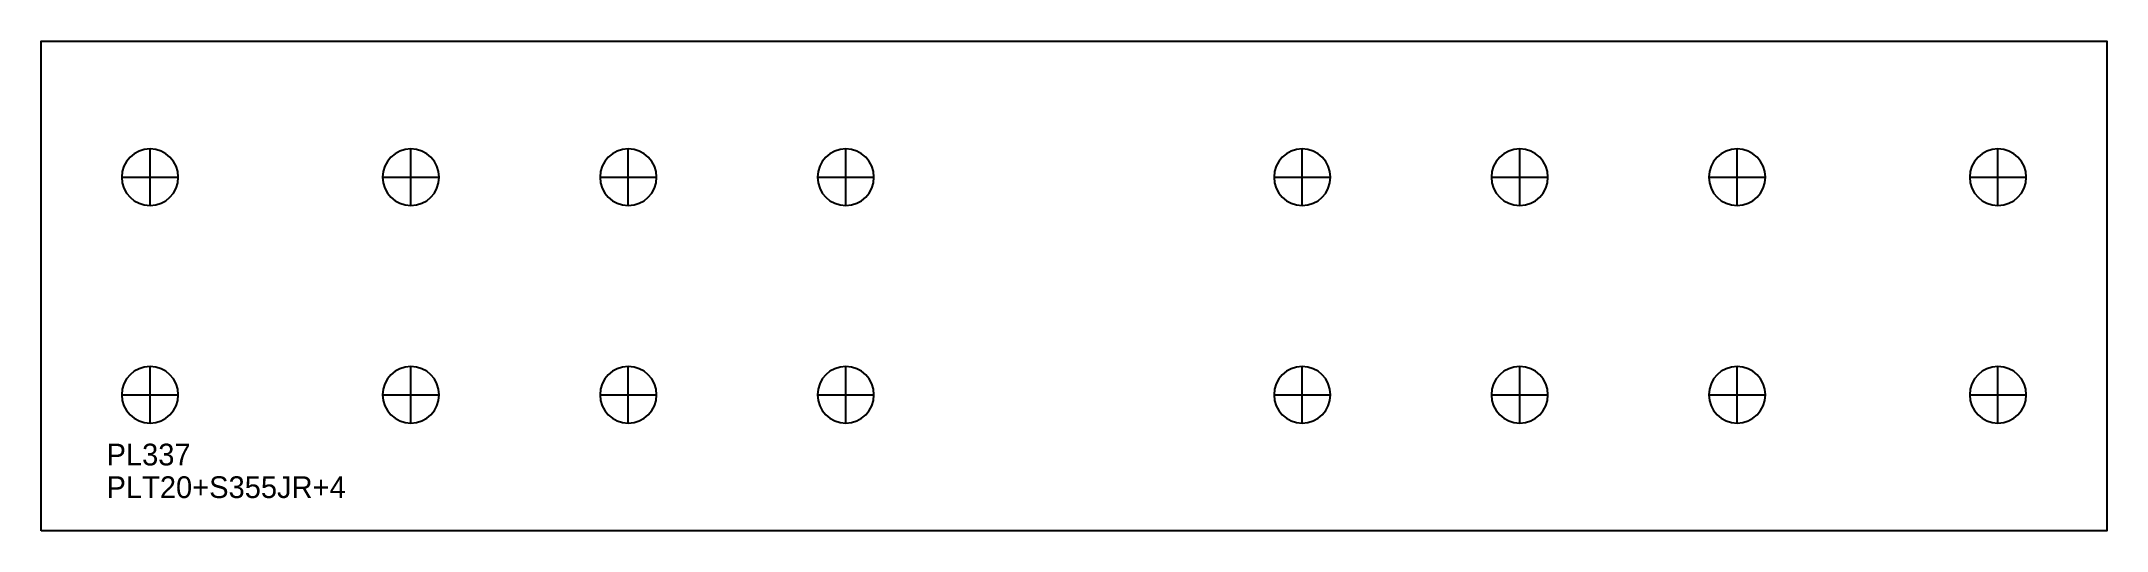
# Model space of a CAD drawing. Extents: x 0 to 950, y 0 to 225.
import ezdxf

# ---------------------------------------------------------------- set-up
doc = ezdxf.new("R2010")
doc.units = 0
for name, color, linetype in [('27', 7, 'CONTINUOUS'), ('CUT', 7, 'CONTINUOUS'), ('SCRIBE', 3, 'CONTINUOUS'), ('TEXT', 7, 'CONTINUOUS')]:
    doc.layers.add(name, color=color, linetype=linetype)

msp = doc.modelspace()

# ---------------------------------------------------------------- linework, layer by layer
at = {"layer": '27', "color": 7, "linetype": 'CONTINUOUS'}
for p, q in [((50, 149.5), (50, 175.5)), ((170, 149.5), (170, 175.5)), ((270, 149.5), (270, 175.5)), ((370, 149.5), (370, 175.5)), ((580, 149.5), (580, 175.5)), ((680, 149.5), (680, 175.5)), ((780, 149.5), (780, 175.5)), ((900, 149.5), (900, 175.5)), ((37, 162.5), (63, 162.5)), ((157, 162.5), (183, 162.5)), ((257, 162.5), (283, 162.5)), ((357, 162.5), (383, 162.5)), ((567, 162.5), (593, 162.5)), ((667, 162.5), (693, 162.5)), ((767, 162.5), (793, 162.5)), ((887, 162.5), (913, 162.5)), ((50, 49.5), (50, 75.5)), ((170, 49.5), (170, 75.5)), ((270, 49.5), (270, 75.5)), ((370, 49.5), (370, 75.5)), ((580, 49.5), (580, 75.5)), ((680, 49.5), (680, 75.5)), ((780, 49.5), (780, 75.5)), ((900, 49.5), (900, 75.5)), ((37, 62.5), (63, 62.5)), ((157, 62.5), (183, 62.5)), ((257, 62.5), (283, 62.5)), ((357, 62.5), (383, 62.5)), ((567, 62.5), (593, 62.5)), ((667, 62.5), (693, 62.5)), ((767, 62.5), (793, 62.5)), ((887, 62.5), (913, 62.5))]:
    msp.add_line(p, q, dxfattribs=at)
for points in [[(50, 175.5, 1), (50, 149.5, 1)], [(170, 175.5, 1), (170, 149.5, 1)], [(270, 175.5, 1), (270, 149.5, 1)], [(370, 175.5, 1), (370, 149.5, 1)], [(580, 175.5, 1), (580, 149.5, 1)], [(680, 175.5, 1), (680, 149.5, 1)], [(780, 175.5, 1), (780, 149.5, 1)], [(900, 175.5, 1), (900, 149.5, 1)], [(50, 75.5, 1), (50, 49.5, 1)], [(170, 75.5, 1), (170, 49.5, 1)], [(270, 75.5, 1), (270, 49.5, 1)], [(370, 75.5, 1), (370, 49.5, 1)], [(580, 75.5, 1), (580, 49.5, 1)], [(680, 75.5, 1), (680, 49.5, 1)], [(780, 75.5, 1), (780, 49.5, 1)], [(900, 75.5, 1), (900, 49.5, 1)]]:
    msp.add_lwpolyline(points, format="xyb", close=True, dxfattribs=at)
at = {"layer": 'CUT', "color": 7, "linetype": 'CONTINUOUS'}
msp.add_lwpolyline([(0, 0), (0, 225), (950, 225), (950, 0)], close=True, dxfattribs=at)

# ---------------------------------------------------------------- texts
at = {"layer": 'SCRIBE', "color": 3}
msp.add_text('PL337', height=10, dxfattribs=at).set_placement((30, 30))
at = {"layer": 'TEXT', "color": 7}
msp.add_text('PLT20+S355JR+4', height=10, dxfattribs=at).set_placement((30, 15))

doc.saveas('drawing.dxf')
